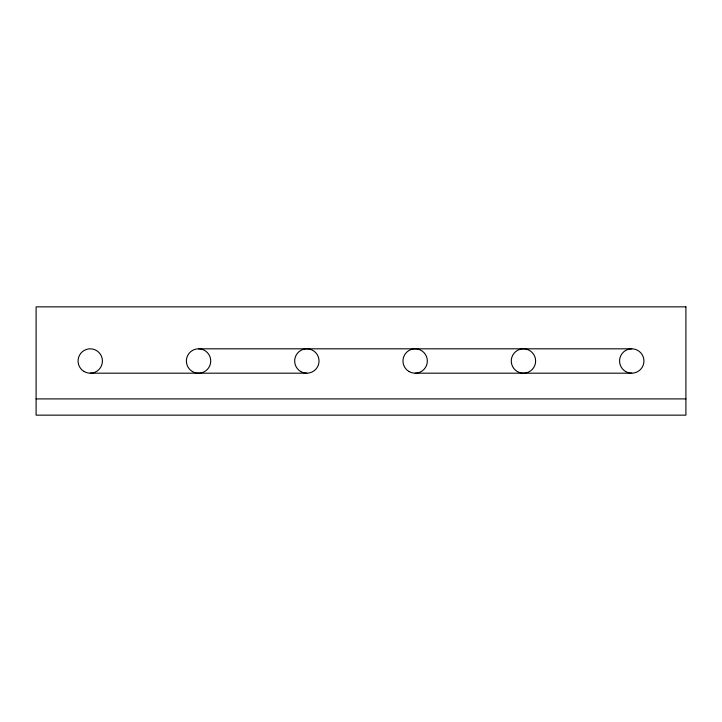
<?xml version="1.0" encoding="UTF-8"?>
<svg xmlns="http://www.w3.org/2000/svg" width="722" height="722" viewBox="0 0 722 722"><rect width="100%" height="100%" fill="white"/><g stroke="black" fill="none" stroke-linecap="round" stroke-linejoin="round"><path stroke-width="1.08" d="M198.55 348.816L631.75 348.816M90.25 373.184L306.85 373.184M415.15 373.184L631.75 373.184M36.1 398.905L685.9 398.905M685.9 306.85L36.1 306.85L36.1 415.15L685.9 415.15L685.9 306.85M625.658 371.55A12.184 12.184 0 0 0 643.934 361A12.184 12.184 0 0 0 625.658 350.45A12.184 12.184 0 0 0 625.658 371.55M517.358 371.55A12.184 12.184 0 0 0 535.634 361A12.184 12.184 0 0 0 517.358 350.45A12.184 12.184 0 0 0 517.358 371.55M409.058 371.55A12.184 12.184 0 0 0 427.334 361A12.184 12.184 0 0 0 409.058 350.45A12.184 12.184 0 0 0 409.058 371.55M300.758 371.55A12.184 12.184 0 0 0 319.034 361A12.184 12.184 0 0 0 300.758 350.45A12.184 12.184 0 0 0 300.758 371.55M192.458 371.55A12.184 12.184 0 0 0 210.734 361A12.184 12.184 0 0 0 192.458 350.45A12.184 12.184 0 0 0 192.458 371.55M84.158 371.55A12.184 12.184 0 0 0 102.434 361A12.184 12.184 0 0 0 84.158 350.45A12.184 12.184 0 0 0 84.158 371.55"/></g></svg>
